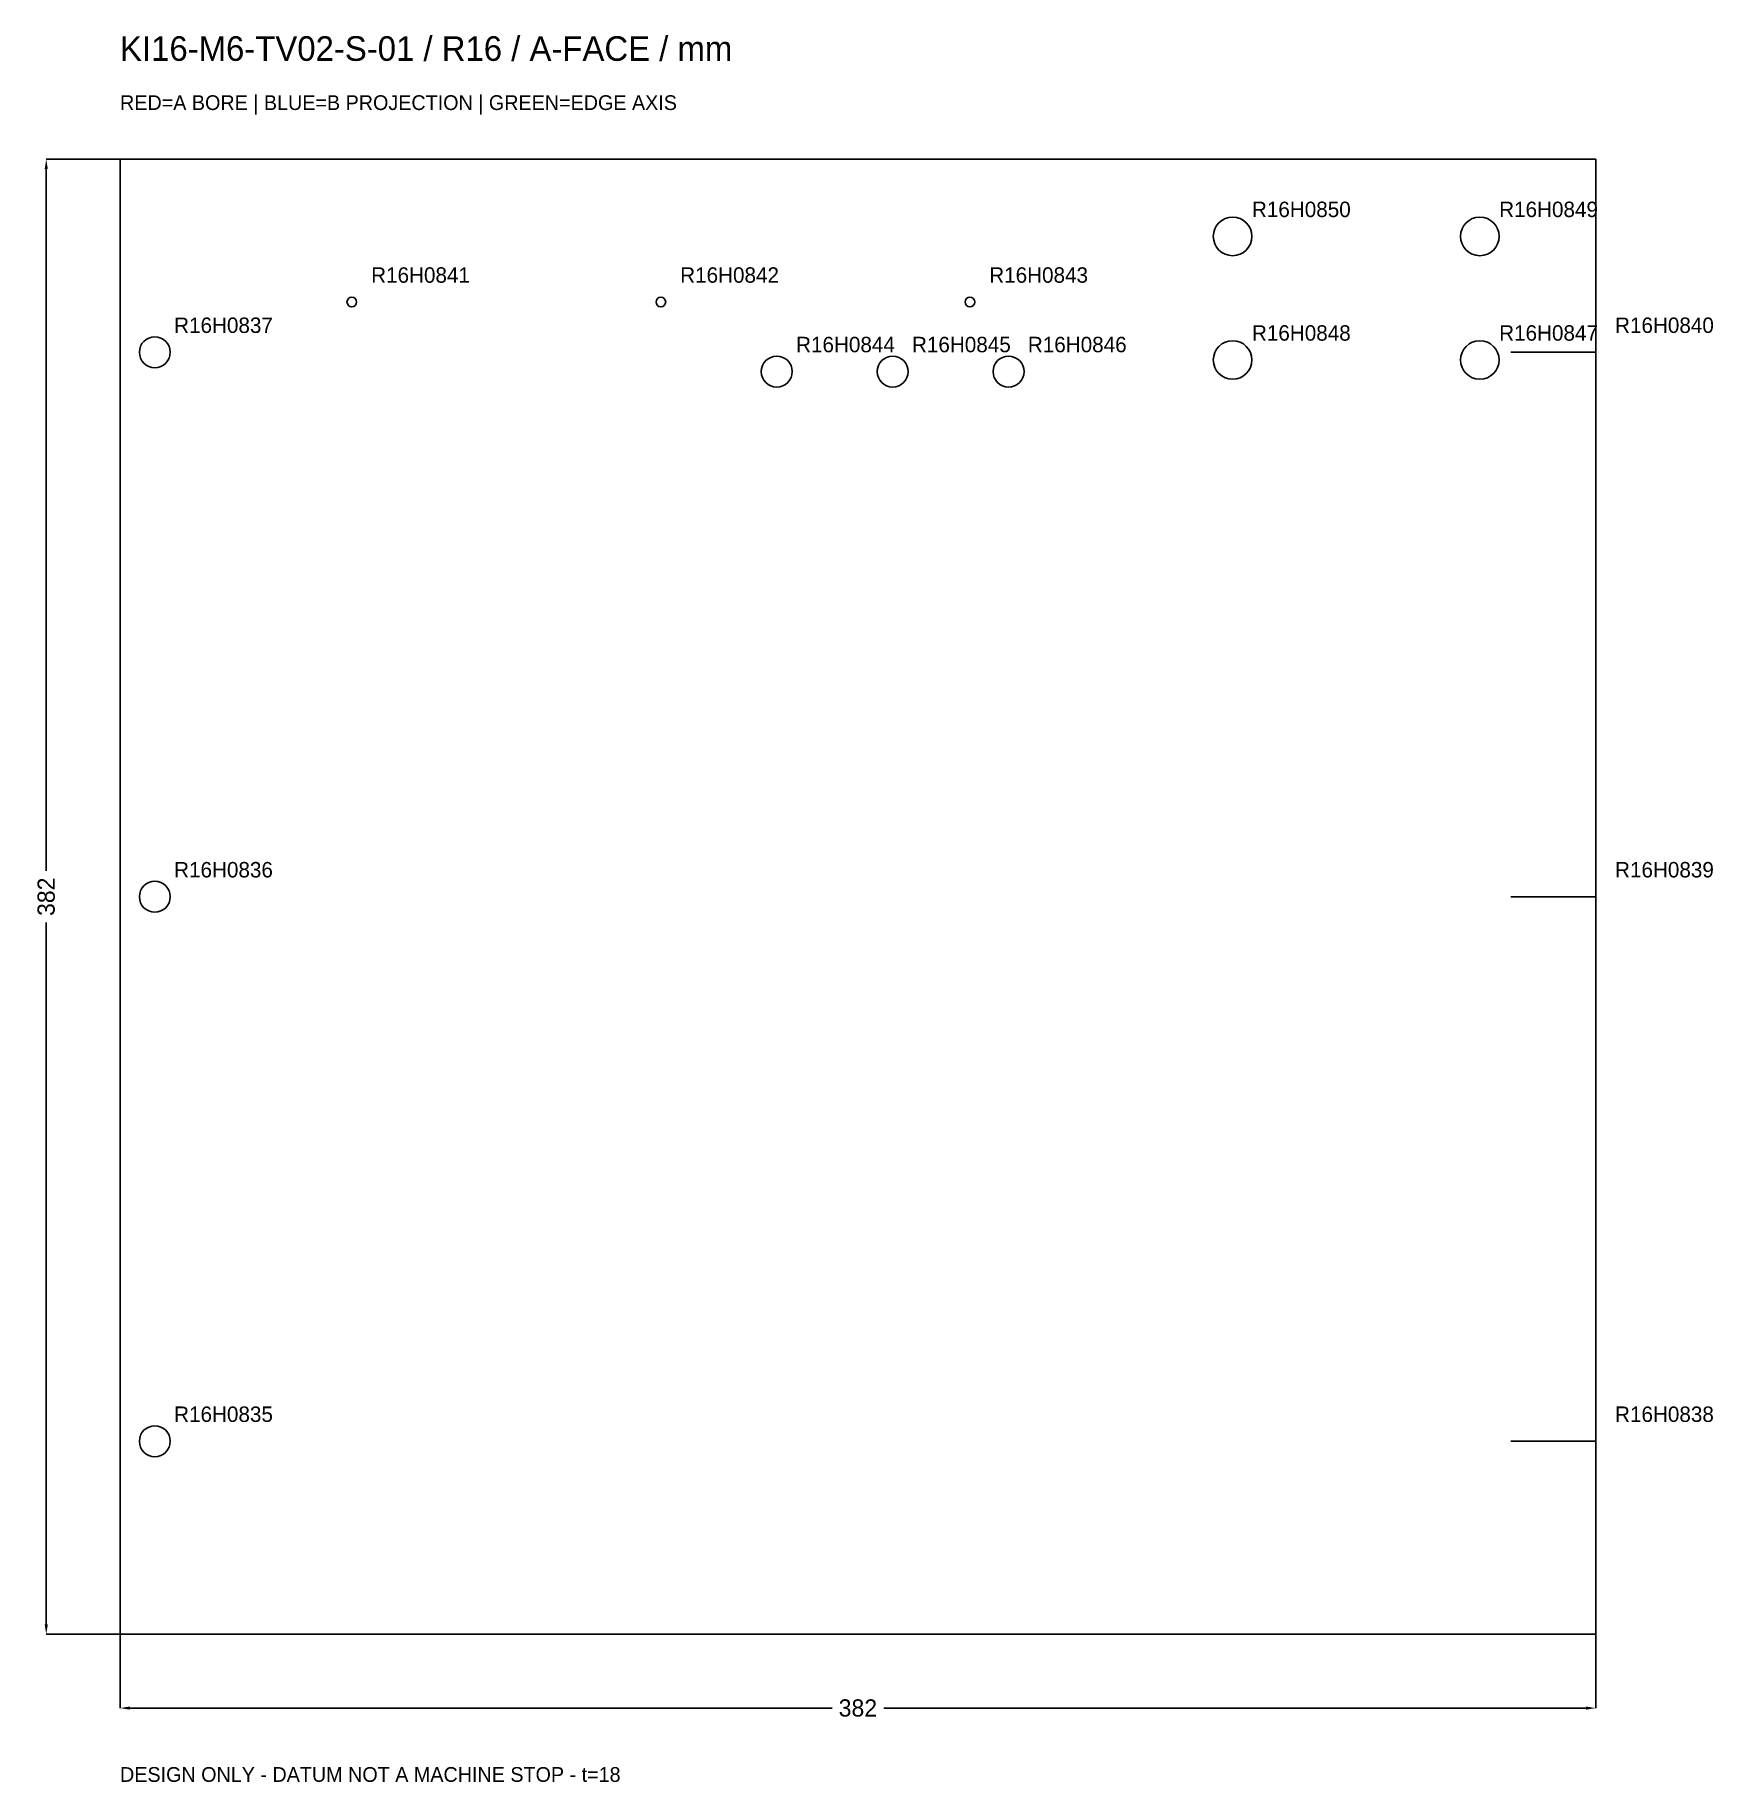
# Model space of a CAD drawing. Header units: millimetres. Extents: x -22 to 412, y -38 to 414.
import ezdxf

# ---------------------------------------------------------------- set-up
doc = ezdxf.new("R2010")
doc.units = ezdxf.units.MM
for name, color, linetype in [('BORE_B', 5, 'Continuous'), ('CONTOUR', 7, 'Continuous'), ('EDGE_BORE', 3, 'Continuous'), ('TEXT', 7, 'Continuous')]:
    doc.layers.add(name, color=color, linetype=linetype)
doc.dimstyles.get("Standard").update_dxf_attribs({"dimtxt": 2.5, "dimasz": 2.5, "dimexe": 1.25, "dimexo": 0.625, "dimtad": 1, "dimcen": 2.5, "dimazin": 3, "dimtfac": 1, "dimtmove": 0, "dimatfit": 3})

# ---------------------------------------------------------------- blocks, each defined once
blk = doc.blocks.new('_CLOSEDFILLED')
at = {"color": 0, "linetype": 'BYBLOCK'}
blk.add_solid([(-1, 0.16), (0, 0), (-1, -0.16)], dxfattribs=at)
blk = doc.blocks.new('*D1')
at = {"color": 2}
for p, q in [((0, 0), (0, -19.1)), ((382, 0), (382, -19.1)), ((2.55, -19.1), (184.31, -19.1)), ((197.68, -19.1), (379.45, -19.1))]:
    blk.add_line(p, q, dxfattribs=at)
at = {"layer": 'Defpoints'}
for p in [(0, 0), (382, 0), (0, -19.1)]:
    blk.add_point(p, dxfattribs=at)
at = {"color": 2, "xscale": 2.546666666666667, "yscale": 2.546666666666667, "rotation": 180}
blk.add_blockref('_CLOSEDFILLED', (0, -19.1), dxfattribs=at)
at = {"color": 2, "xscale": 2.546666666666667, "yscale": 2.546666666666667}
blk.add_blockref('_CLOSEDFILLED', (382, -19.1), dxfattribs=at)
at = {"color": 7, "insert": (191, -19.1), "char_height": 4.457, "attachment_point": 5}
blk.add_mtext('382', dxfattribs=at)
blk = doc.blocks.new('*D2')
at = {"color": 2}
for p, q in [((0, 382), (-19.1, 382)), ((-19.1, 197.68), (-19.1, 379.45)), ((-19.1, 2.55), (-19.1, 184.31)), ((0, 0), (-19.1, 0))]:
    blk.add_line(p, q, dxfattribs=at)
at = {"layer": 'Defpoints'}
for p in [(0, 382), (-19.1, 0), (0, 0)]:
    blk.add_point(p, dxfattribs=at)
at = {"color": 2, "xscale": 2.546666666666667, "yscale": 2.546666666666667}
for p, rotation in [((-19.1, 382), 90), ((-19.1, 0), 270)]:
    blk.add_blockref('_CLOSEDFILLED', p, dxfattribs=dict(at, rotation=rotation))
at = {"color": 7, "insert": (-19.1, 191), "char_height": 4.457, "attachment_point": 5, "rotation": 90}
blk.add_mtext('382', dxfattribs=at)

msp = doc.modelspace()

# ---------------------------------------------------------------- linework, layer by layer
at = {"layer": 'BORE_B'}
for centre, radius in [((288, 362), 5), ((352, 362), 5), ((60, 345), 1.25), ((140, 345), 1.25), ((220, 345), 1.25), ((9, 332), 4), ((288, 330), 5), ((352, 330), 5), ((170, 327), 4), ((200, 327), 4), ((230, 327), 4), ((9, 191), 4), ((9, 50), 4)]:
    msp.add_circle(centre, radius, dxfattribs=at)
at = {"layer": 'CONTOUR'}
msp.add_lwpolyline([(0, 0), (382, 0), (382, 382), (0, 382)], close=True, dxfattribs=at)
at = {"layer": 'EDGE_BORE'}
for p, q in [((382, 332), (360, 332)), ((382, 191), (360, 191)), ((382, 50), (360, 50))]:
    msp.add_line(p, q, dxfattribs=at)

# ---------------------------------------------------------------- texts
at = {"layer": 'TEXT'}
for s, height, p in [('KI16-M6-TV02-S-01 / R16 / A-FACE / mm', 6.36667, (0, 407.467)), ('RED=A BORE | BLUE=B PROJECTION | GREEN=EDGE AXIS', 3.82, (0, 394.733)), ('R16H0850', 4, (293, 367)), ('R16H0849', 4, (357, 367)), ('R16H0841', 4, (65, 350)), ('R16H0842', 4, (145, 350)), ('R16H0843', 4, (225, 350)), ('R16H0837', 4, (14, 337)), ('R16H0840', 4, (387, 337)), ('R16H0844', 4, (175, 332)), ('R16H0845', 4, (205, 332)), ('R16H0846', 4, (235, 332)), ('R16H0848', 4, (293, 335)), ('R16H0847', 4, (357, 335)), ('R16H0836', 4, (14, 196)), ('R16H0839', 4, (387, 196)), ('R16H0835', 4, (14, 55)), ('R16H0838', 4, (387, 55)), ('DESIGN ONLY - DATUM NOT A MACHINE STOP - t=18', 3.82, (0, -38.2))]:
    msp.add_text(s, height=height, dxfattribs=at).set_placement(p)

# ---------------------------------------------------------------- dimensions: what is measured, and where the dimension line sits
dim = msp.add_linear_dim(base=(-19.1, 0), p1=(0, 0), p2=(0, 382), angle=90, dimstyle='Standard', override={"dimtxt": 4.456667, "dimasz": 2.546667, "dimdec": 2, "dimclrd": 2, "dimclre": 2, "dimclrt": 7})
dim.commit()
dim.dimension.update_dxf_attribs({"geometry": '*D2', "text_midpoint": (-19.1, 191)})
dim = msp.add_linear_dim(base=(0, -19.1), p1=(0, 0), p2=(382, 0), dimstyle='Standard', override={"dimtxt": 4.456667, "dimasz": 2.546667, "dimdec": 2, "dimclrd": 2, "dimclre": 2, "dimclrt": 7})
dim.commit()
dim.dimension.update_dxf_attribs({"geometry": '*D1', "text_midpoint": (191, -19.1)})

doc.saveas('drawing.dxf')
